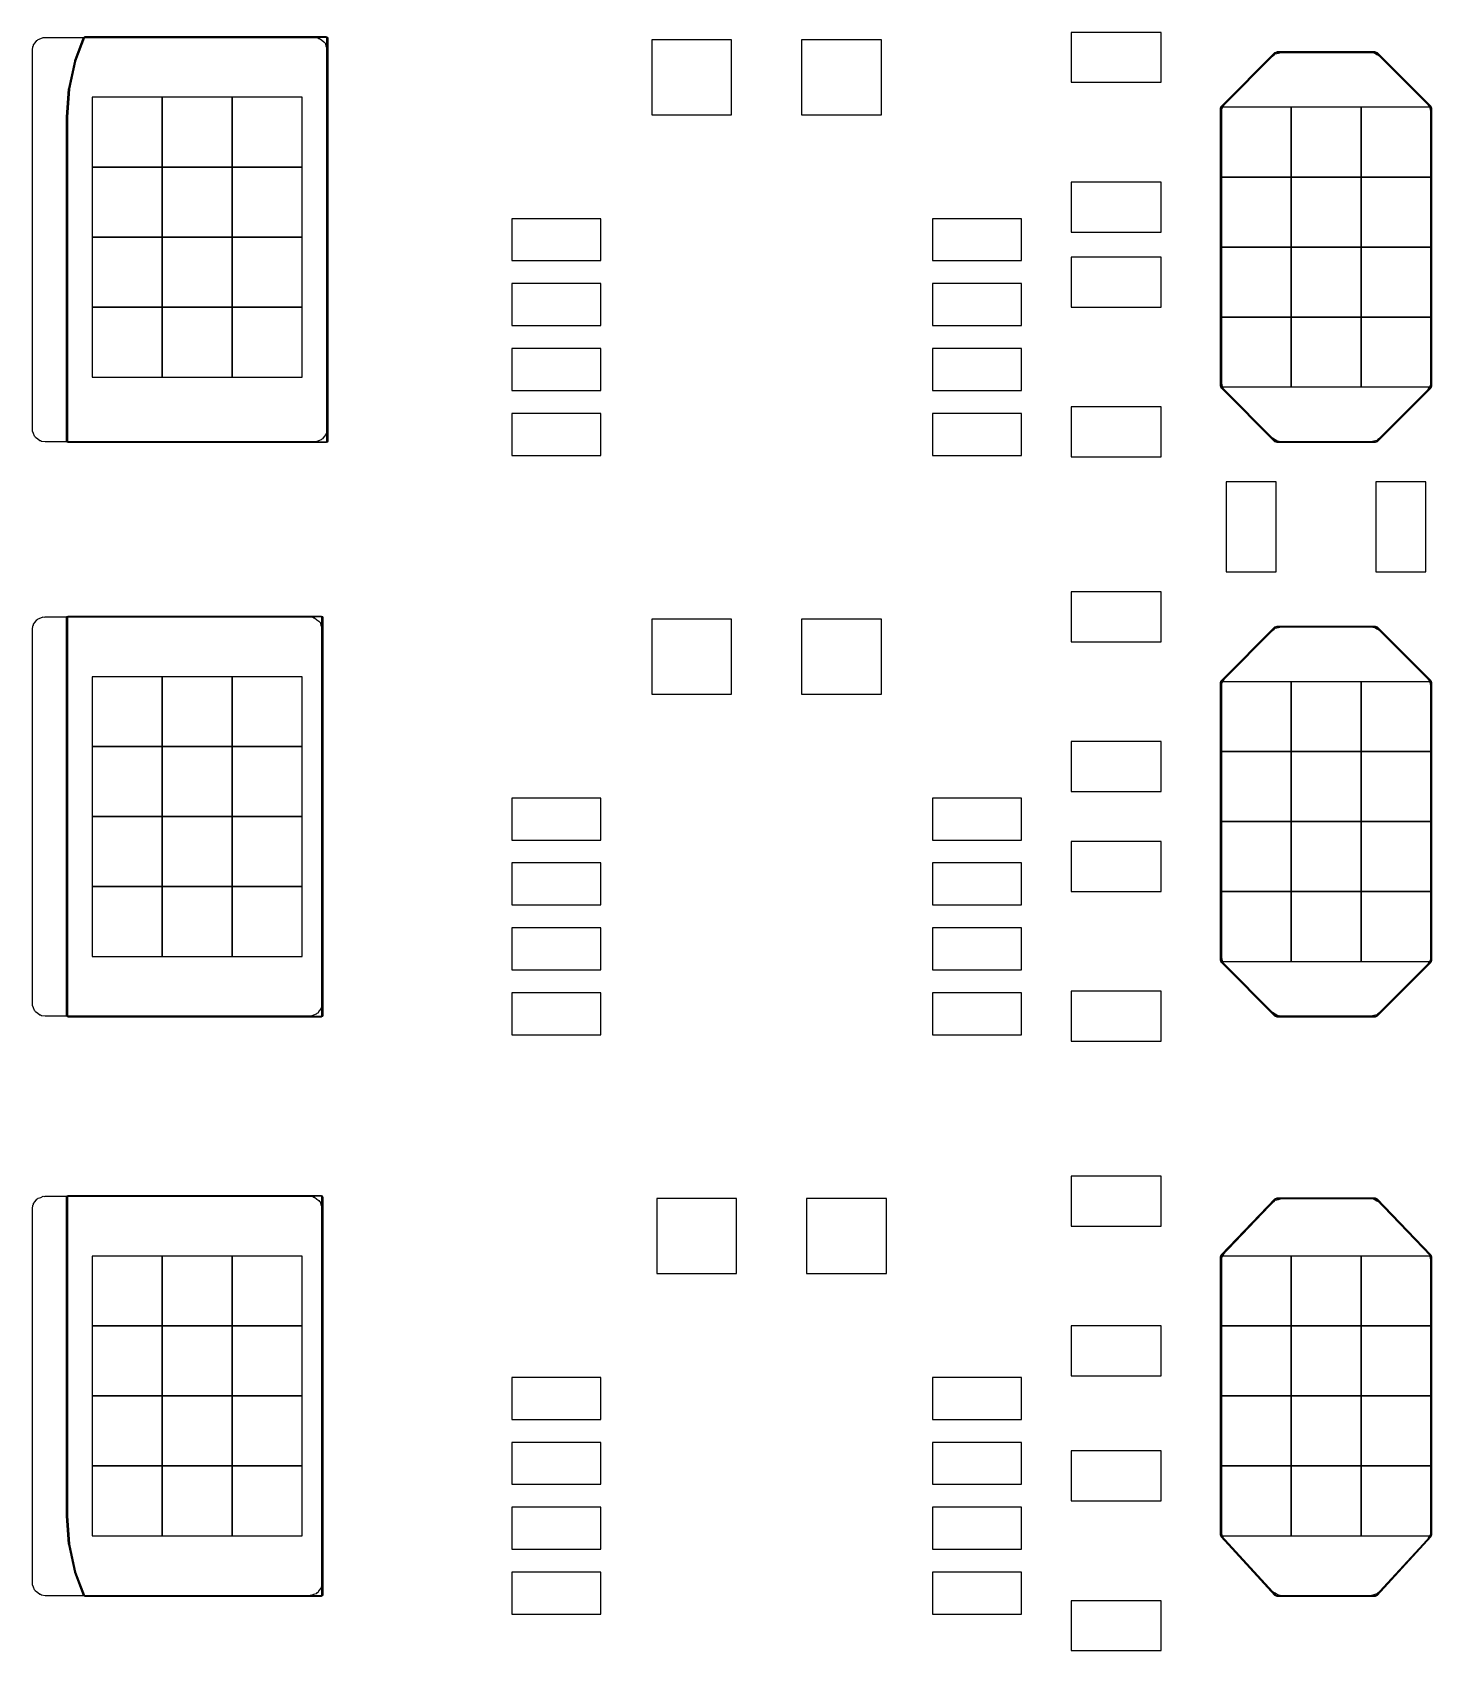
# Model space of a CAD drawing. Extents: x 2.66 to 5.2, y -3.92 to -3.25.
# Drawn here: x 2.663 to 3.215, y -3.911 to -3.274 of the extents above; entities that cross this region are included whole.
import ezdxf

# ---------------------------------------------------------------- set-up
doc = ezdxf.new("R2010")
doc.units = 0
doc.header["$MEASUREMENT"] = 0
doc.layers.add('BLACK', color=7, linetype='CONTINUOUS')

msp = doc.modelspace()

# ---------------------------------------------------------------- linework, layer by layer
at = {"layer": 'BLACK', "linetype": 'CONTINUOUS'}
for p, q in [((2.66384, -3.27851), (2.66454, -3.2777)), ((2.66454, -3.2777), (2.66512, -3.27681)), ((2.66512, -3.27681), (2.66545, -3.27666)), ((2.66545, -3.27666), (2.66568, -3.27638)), ((2.66568, -3.27638), (2.66671, -3.27608)), ((2.66671, -3.27608), (2.66768, -3.27564)), ((2.66768, -3.27564), (2.66804, -3.27569)), ((2.66804, -3.27569), (2.66839, -3.27559)), ((2.66839, -3.27559), (2.77453, -3.27559)), ((2.68012, -3.28474), (2.68343, -3.27586)), ((2.68388, -3.27567), (2.68043, -3.28493)), ((2.68343, -3.27586), (2.68345, -3.27583)), ((2.68345, -3.27583), (2.68389, -3.27536)), ((2.77945, -3.27567), (2.68388, -3.27567)), ((2.68389, -3.27536), (2.68393, -3.27534)), ((2.68393, -3.27534), (2.68402, -3.27532)), ((2.68402, -3.27532), (2.68404, -3.27531)), ((2.68404, -3.27531), (2.77914, -3.27531)), ((2.77453, -3.27559), (2.77595, -3.2758)), ((2.77595, -3.2758), (2.77625, -3.27599)), ((2.77625, -3.27599), (2.77661, -3.27604)), ((2.77661, -3.27604), (2.77742, -3.27674)), ((2.77742, -3.27674), (2.77831, -3.27732)), ((2.77831, -3.27732), (2.77846, -3.27765)), ((2.77846, -3.27765), (2.77874, -3.27789)), ((2.77874, -3.27789), (2.77904, -3.27891)), ((2.77914, -3.27531), (2.77917, -3.27532)), ((2.77917, -3.27532), (2.77958, -3.27549)), ((2.77945, -3.43496), (2.77945, -3.27567)), ((2.77958, -3.27549), (2.77962, -3.27554)), ((2.77962, -3.27554), (2.7798, -3.27595)), ((2.7798, -3.27595), (2.7798, -3.27598)), ((2.7798, -3.27598), (2.7798, -3.43465)), ((2.90748, -3.27657), (2.90748, -3.3061)), ((2.93898, -3.27657), (2.90748, -3.27657)), ((2.93898, -3.3061), (2.93898, -3.27657)), ((2.96654, -3.27657), (2.96654, -3.3061)), ((2.99803, -3.27657), (2.96654, -3.27657)), ((2.99803, -3.3061), (2.99803, -3.27657)), ((3.10827, -3.27362), (3.07283, -3.27362)), ((3.07283, -3.27362), (3.07283, -3.29331)), ((3.10827, -3.29331), (3.10827, -3.27362)), ((2.66339, -3.28059), (2.66359, -3.27917)), ((2.66339, -3.43004), (2.66339, -3.28059)), ((2.66359, -3.27917), (2.66379, -3.27887)), ((2.66379, -3.27887), (2.66384, -3.27851)), ((2.77904, -3.27891), (2.77948, -3.27989)), ((2.77948, -3.27989), (2.77943, -3.28024)), ((2.77943, -3.28024), (2.77953, -3.28059)), ((2.77953, -3.28059), (2.77953, -3.43004)), ((3.15358, -3.28157), (3.13197, -3.30318)), ((3.13197, -3.30268), (3.15307, -3.28158)), ((3.13335, -3.30169), (3.15208, -3.28296)), ((3.15208, -3.28296), (3.15279, -3.28243)), ((3.15279, -3.28243), (3.15291, -3.28229)), ((3.15291, -3.28229), (3.15302, -3.28226)), ((3.15302, -3.28226), (3.15323, -3.2821)), ((3.15307, -3.28158), (3.1531, -3.28156)), ((3.1531, -3.28156), (3.1539, -3.28123)), ((3.15323, -3.2821), (3.15443, -3.28184)), ((3.19288, -3.28157), (3.15358, -3.28157)), ((3.1539, -3.28123), (3.15393, -3.28122)), ((3.15393, -3.28122), (3.19252, -3.28122)), ((3.15443, -3.28184), (3.15561, -3.2815)), ((3.15561, -3.2815), (3.19084, -3.2815)), ((3.19084, -3.2815), (3.19172, -3.28162)), ((3.19172, -3.28162), (3.19191, -3.28161)), ((3.19191, -3.28161), (3.19201, -3.28166)), ((3.19201, -3.28166), (3.19226, -3.2817)), ((3.19226, -3.2817), (3.1933, -3.28237)), ((3.19252, -3.28122), (3.19255, -3.28123)), ((3.19255, -3.28123), (3.19336, -3.28156)), ((3.21449, -3.30318), (3.19288, -3.28157)), ((3.1933, -3.28237), (3.19438, -3.28296)), ((3.19336, -3.28156), (3.19339, -3.28158)), ((3.19339, -3.28158), (3.21448, -3.30268)), ((3.19438, -3.28296), (3.2131, -3.30169)), ((2.67771, -3.29575), (2.68007, -3.28491)), ((2.68043, -3.28493), (2.67804, -3.29589)), ((2.68007, -3.28491), (2.68012, -3.28475)), ((2.68007, -3.28491), (2.68007, -3.28491)), ((2.68012, -3.28475), (2.68012, -3.28474)), ((2.67689, -3.30703), (2.67769, -3.29593)), ((2.67804, -3.29589), (2.67724, -3.30709)), ((2.67769, -3.29593), (2.67771, -3.29576)), ((2.67769, -3.29593), (2.67769, -3.29593)), ((2.67771, -3.29576), (2.67771, -3.29575)), ((3.07283, -3.29331), (3.10827, -3.29331)), ((2.71457, -3.29921), (2.68701, -3.29921)), ((2.68701, -3.29921), (2.68701, -3.32677)), ((2.74213, -3.29921), (2.71457, -3.29921)), ((2.71457, -3.29921), (2.71457, -3.32677)), ((2.71457, -3.32677), (2.71457, -3.29921)), ((2.76969, -3.29921), (2.74213, -3.29921)), ((2.74213, -3.29921), (2.74213, -3.32677)), ((2.74213, -3.32677), (2.74213, -3.29921)), ((2.76969, -3.32677), (2.76969, -3.29921)), ((3.13161, -3.30354), (3.13162, -3.30351)), ((3.13161, -3.41299), (3.13161, -3.30354)), ((3.13162, -3.30351), (3.13195, -3.3027)), ((3.15945, -3.30315), (3.13189, -3.30315)), ((3.13189, -3.30315), (3.13189, -3.33071)), ((3.13195, -3.3027), (3.13197, -3.30268)), ((3.13197, -3.30318), (3.13197, -3.41335)), ((3.13206, -3.30406), (3.1321, -3.3038)), ((3.1321, -3.3038), (3.13276, -3.30277)), ((3.13276, -3.30277), (3.13335, -3.30169)), ((3.15945, -3.33071), (3.15945, -3.30315)), ((3.18701, -3.30315), (3.15945, -3.30315)), ((3.15945, -3.30315), (3.15945, -3.33071)), ((3.21457, -3.30315), (3.18701, -3.30315)), ((3.18701, -3.30315), (3.18701, -3.33071)), ((3.18701, -3.33071), (3.18701, -3.30315)), ((3.2131, -3.30169), (3.21364, -3.3024)), ((3.21364, -3.3024), (3.21377, -3.30252)), ((3.21377, -3.30252), (3.21381, -3.30263)), ((3.21381, -3.30263), (3.21396, -3.30283)), ((3.21396, -3.30283), (3.21422, -3.30404)), ((3.21448, -3.30268), (3.2145, -3.3027)), ((3.21449, -3.41335), (3.21449, -3.30318)), ((3.2145, -3.3027), (3.21484, -3.30351)), ((3.21457, -3.33071), (3.21457, -3.30315)), ((3.21484, -3.30351), (3.21484, -3.30354)), ((3.21484, -3.30354), (3.21484, -3.41299)), ((2.67689, -3.30704), (2.67689, -3.30703)), ((2.67689, -3.30712), (2.67689, -3.30704)), ((2.67689, -3.43465), (2.67689, -3.30712)), ((2.67689, -3.30712), (2.67689, -3.30712)), ((2.67724, -3.30709), (2.67724, -3.43496)), ((2.90748, -3.3061), (2.93898, -3.3061)), ((2.96654, -3.3061), (2.99803, -3.3061)), ((3.13189, -3.30522), (3.13202, -3.30434)), ((3.13189, -3.41131), (3.13189, -3.30522)), ((3.132, -3.30416), (3.13206, -3.30406)), ((3.13202, -3.30434), (3.132, -3.30416)), ((3.21422, -3.30404), (3.21457, -3.30522)), ((3.21457, -3.30522), (3.21457, -3.41131)), ((2.71457, -3.32677), (2.68701, -3.32677)), ((2.68701, -3.32677), (2.68701, -3.35433)), ((2.68701, -3.32677), (2.71457, -3.32677)), ((2.71457, -3.35433), (2.71457, -3.32677)), ((2.71457, -3.32677), (2.74213, -3.32677)), ((2.74213, -3.32677), (2.71457, -3.32677)), ((2.71457, -3.32677), (2.71457, -3.35433)), ((2.74213, -3.32677), (2.76969, -3.32677)), ((2.76969, -3.32677), (2.74213, -3.32677)), ((2.74213, -3.32677), (2.74213, -3.35433)), ((2.74213, -3.35433), (2.74213, -3.32677)), ((2.76969, -3.35433), (2.76969, -3.32677)), ((3.10827, -3.33268), (3.07283, -3.33268)), ((3.07283, -3.33268), (3.07283, -3.35236)), ((3.10827, -3.35236), (3.10827, -3.33268)), ((3.13189, -3.33071), (3.15945, -3.33071)), ((3.15945, -3.33071), (3.13189, -3.33071)), ((3.13189, -3.33071), (3.13189, -3.35827)), ((3.18701, -3.33071), (3.15945, -3.33071)), ((3.15945, -3.33071), (3.15945, -3.35827)), ((3.15945, -3.33071), (3.18701, -3.33071)), ((3.15945, -3.35827), (3.15945, -3.33071)), ((3.18701, -3.35827), (3.18701, -3.33071)), ((3.18701, -3.33071), (3.21457, -3.33071)), ((3.21457, -3.33071), (3.18701, -3.33071)), ((3.18701, -3.33071), (3.18701, -3.35827)), ((3.21457, -3.35827), (3.21457, -3.33071)), ((2.85236, -3.34705), (2.85236, -3.36358)), ((2.8874, -3.34705), (2.85236, -3.34705)), ((2.8874, -3.36358), (2.8874, -3.34705)), ((3.01811, -3.34705), (3.01811, -3.36358)), ((3.05315, -3.34705), (3.01811, -3.34705)), ((3.05315, -3.36358), (3.05315, -3.34705)), ((2.71457, -3.35433), (2.68701, -3.35433)), ((2.68701, -3.35433), (2.68701, -3.38189)), ((2.68701, -3.35433), (2.71457, -3.35433)), ((2.74213, -3.35433), (2.71457, -3.35433)), ((2.71457, -3.35433), (2.71457, -3.38189)), ((2.71457, -3.38189), (2.71457, -3.35433)), ((2.71457, -3.35433), (2.74213, -3.35433)), ((2.74213, -3.38189), (2.74213, -3.35433)), ((2.74213, -3.35433), (2.76969, -3.35433)), ((2.76969, -3.35433), (2.74213, -3.35433)), ((2.74213, -3.35433), (2.74213, -3.38189)), ((2.76969, -3.38189), (2.76969, -3.35433)), ((3.07283, -3.35236), (3.10827, -3.35236)), ((3.15945, -3.35827), (3.13189, -3.35827)), ((3.13189, -3.35827), (3.13189, -3.38583)), ((3.13189, -3.35827), (3.15945, -3.35827)), ((3.15945, -3.38583), (3.15945, -3.35827)), ((3.18701, -3.35827), (3.15945, -3.35827)), ((3.15945, -3.35827), (3.15945, -3.38583)), ((3.15945, -3.35827), (3.18701, -3.35827)), ((3.18701, -3.38583), (3.18701, -3.35827)), ((3.21457, -3.35827), (3.18701, -3.35827)), ((3.18701, -3.35827), (3.18701, -3.38583)), ((3.18701, -3.35827), (3.21457, -3.35827)), ((3.21457, -3.38583), (3.21457, -3.35827)), ((2.85236, -3.36358), (2.8874, -3.36358)), ((3.01811, -3.36358), (3.05315, -3.36358)), ((3.10827, -3.3622), (3.07283, -3.3622)), ((3.07283, -3.3622), (3.07283, -3.38189)), ((3.10827, -3.38189), (3.10827, -3.3622)), ((2.85236, -3.37264), (2.85236, -3.38917)), ((2.8874, -3.37264), (2.85236, -3.37264)), ((2.8874, -3.38917), (2.8874, -3.37264)), ((3.01811, -3.37264), (3.01811, -3.38917)), ((3.05315, -3.37264), (3.01811, -3.37264)), ((3.05315, -3.38917), (3.05315, -3.37264)), ((2.68701, -3.38189), (2.71457, -3.38189)), ((2.71457, -3.38189), (2.68701, -3.38189)), ((2.68701, -3.38189), (2.68701, -3.40945)), ((2.74213, -3.38189), (2.71457, -3.38189)), ((2.71457, -3.38189), (2.71457, -3.40945)), ((2.71457, -3.38189), (2.74213, -3.38189)), ((2.71457, -3.40945), (2.71457, -3.38189)), ((2.74213, -3.40945), (2.74213, -3.38189)), ((2.74213, -3.38189), (2.76969, -3.38189)), ((2.76969, -3.38189), (2.74213, -3.38189)), ((2.74213, -3.38189), (2.74213, -3.40945)), ((2.76969, -3.40945), (2.76969, -3.38189)), ((3.07283, -3.38189), (3.10827, -3.38189)), ((3.13189, -3.38583), (3.15945, -3.38583)), ((3.15945, -3.38583), (3.13189, -3.38583)), ((3.13189, -3.38583), (3.13189, -3.41339)), ((3.15945, -3.38583), (3.18701, -3.38583)), ((3.18701, -3.38583), (3.15945, -3.38583)), ((3.15945, -3.38583), (3.15945, -3.41339)), ((3.15945, -3.41339), (3.15945, -3.38583)), ((3.21457, -3.38583), (3.18701, -3.38583)), ((3.18701, -3.38583), (3.18701, -3.41339)), ((3.18701, -3.41339), (3.18701, -3.38583)), ((3.18701, -3.38583), (3.21457, -3.38583)), ((3.21457, -3.41339), (3.21457, -3.38583)), ((2.85236, -3.38917), (2.8874, -3.38917)), ((3.01811, -3.38917), (3.05315, -3.38917)), ((2.85236, -3.39823), (2.85236, -3.41476)), ((2.8874, -3.39823), (2.85236, -3.39823)), ((2.8874, -3.41476), (2.8874, -3.39823)), ((3.01811, -3.39823), (3.01811, -3.41476)), ((3.05315, -3.39823), (3.01811, -3.39823)), ((3.05315, -3.41476), (3.05315, -3.39823)), ((2.68701, -3.40945), (2.71457, -3.40945)), ((2.71457, -3.40945), (2.74213, -3.40945)), ((2.74213, -3.40945), (2.76969, -3.40945)), ((3.13224, -3.4125), (3.13189, -3.41131)), ((3.21457, -3.41131), (3.21444, -3.4122)), ((3.21444, -3.4122), (3.21445, -3.41238)), ((2.85236, -3.41476), (2.8874, -3.41476)), ((3.01811, -3.41476), (3.05315, -3.41476)), ((3.13162, -3.41302), (3.13161, -3.41299)), ((3.13176, -3.41335), (3.13162, -3.41302)), ((3.13195, -3.41383), (3.13176, -3.41335)), ((3.13176, -3.41335), (3.13197, -3.41335)), ((3.13197, -3.41335), (3.13176, -3.41335)), ((3.13189, -3.41339), (3.15945, -3.41339)), ((3.13197, -3.41386), (3.13195, -3.41383)), ((3.13197, -3.41335), (3.15358, -3.43496)), ((3.15307, -3.43496), (3.13197, -3.41386)), ((3.1325, -3.4137), (3.13224, -3.4125)), ((3.13265, -3.41391), (3.1325, -3.4137)), ((3.13268, -3.41402), (3.13265, -3.41391)), ((3.13282, -3.41414), (3.13268, -3.41402)), ((3.13335, -3.41485), (3.13282, -3.41414)), ((3.15208, -3.43357), (3.13335, -3.41485)), ((3.15945, -3.41339), (3.18701, -3.41339)), ((3.18701, -3.41339), (3.21457, -3.41339)), ((3.19288, -3.43496), (3.21449, -3.41335)), ((3.21448, -3.41386), (3.19339, -3.43496)), ((3.2131, -3.41485), (3.19438, -3.43357)), ((3.21369, -3.41377), (3.2131, -3.41485)), ((3.21436, -3.41273), (3.21369, -3.41377)), ((3.2144, -3.41248), (3.21436, -3.41273)), ((3.21445, -3.41238), (3.2144, -3.41248)), ((3.2145, -3.41383), (3.21448, -3.41386)), ((3.21484, -3.41302), (3.2145, -3.41383)), ((3.21484, -3.41299), (3.21484, -3.41302)), ((2.85236, -3.42382), (2.85236, -3.44035)), ((2.8874, -3.42382), (2.85236, -3.42382)), ((2.8874, -3.44035), (2.8874, -3.42382)), ((3.01811, -3.42382), (3.01811, -3.44035)), ((3.05315, -3.42382), (3.01811, -3.42382)), ((3.05315, -3.44035), (3.05315, -3.42382)), ((3.10827, -3.42126), (3.07283, -3.42126)), ((3.07283, -3.42126), (3.07283, -3.44094)), ((3.10827, -3.44094), (3.10827, -3.42126)), ((2.66349, -3.43039), (2.66339, -3.43004)), ((2.66344, -3.43074), (2.66349, -3.43039)), ((2.66388, -3.43172), (2.66344, -3.43074)), ((2.77953, -3.43004), (2.77932, -3.43146)), ((2.66418, -3.43274), (2.66388, -3.43172)), ((2.66445, -3.43298), (2.66418, -3.43274)), ((2.6646, -3.43331), (2.66445, -3.43298)), ((2.6655, -3.43389), (2.6646, -3.43331)), ((2.6663, -3.43459), (2.6655, -3.43389)), ((2.66666, -3.43464), (2.6663, -3.43459)), ((2.66697, -3.43483), (2.66666, -3.43464)), ((2.66839, -3.43504), (2.66697, -3.43483)), ((2.77453, -3.43504), (2.66839, -3.43504)), ((2.6769, -3.43468), (2.67689, -3.43465)), ((2.67701, -3.43496), (2.6769, -3.43468)), ((2.67707, -3.43509), (2.67701, -3.43496)), ((2.67701, -3.43496), (2.67724, -3.43496)), ((2.67724, -3.43496), (2.67701, -3.43496)), ((2.67711, -3.43514), (2.67707, -3.43509)), ((2.67753, -3.43531), (2.67711, -3.43514)), ((2.67724, -3.43496), (2.77945, -3.43496)), ((2.67756, -3.43531), (2.67753, -3.43531)), ((2.77914, -3.43531), (2.67756, -3.43531)), ((2.77487, -3.43494), (2.77453, -3.43504)), ((2.77523, -3.43499), (2.77487, -3.43494)), ((2.7762, -3.43455), (2.77523, -3.43499)), ((2.77723, -3.43425), (2.7762, -3.43455)), ((2.77747, -3.43397), (2.77723, -3.43425)), ((2.77779, -3.43382), (2.77747, -3.43397)), ((2.77837, -3.43293), (2.77779, -3.43382)), ((2.77907, -3.43212), (2.77837, -3.43293)), ((2.77913, -3.43176), (2.77907, -3.43212)), ((2.77932, -3.43146), (2.77913, -3.43176)), ((2.77917, -3.43531), (2.77914, -3.43531)), ((2.77958, -3.43514), (2.77917, -3.43531)), ((2.77962, -3.43509), (2.77958, -3.43514)), ((2.7798, -3.43468), (2.77962, -3.43509)), ((2.7798, -3.43465), (2.7798, -3.43468)), ((3.15316, -3.43417), (3.15208, -3.43357)), ((3.1531, -3.43497), (3.15307, -3.43496)), ((3.1539, -3.43531), (3.1531, -3.43497)), ((3.15419, -3.43483), (3.15316, -3.43417)), ((3.15358, -3.43496), (3.19288, -3.43496)), ((3.15393, -3.43531), (3.1539, -3.43531)), ((3.19252, -3.43531), (3.15393, -3.43531)), ((3.15445, -3.43487), (3.15419, -3.43483)), ((3.15455, -3.43492), (3.15445, -3.43487)), ((3.15473, -3.43491), (3.15455, -3.43492)), ((3.15561, -3.43504), (3.15473, -3.43491)), ((3.19084, -3.43504), (3.15561, -3.43504)), ((3.19202, -3.43469), (3.19084, -3.43504)), ((3.19323, -3.43443), (3.19202, -3.43469)), ((3.19255, -3.43531), (3.19252, -3.43531)), ((3.19336, -3.43497), (3.19255, -3.43531)), ((3.19344, -3.43428), (3.19323, -3.43443)), ((3.19339, -3.43496), (3.19336, -3.43497)), ((3.19354, -3.43425), (3.19344, -3.43428)), ((3.19366, -3.43411), (3.19354, -3.43425)), ((3.19438, -3.43357), (3.19366, -3.43411)), ((2.85236, -3.44035), (2.8874, -3.44035)), ((3.01811, -3.44035), (3.05315, -3.44035)), ((3.07283, -3.44094), (3.10827, -3.44094)), ((3.13386, -3.45079), (3.13386, -3.48622)), ((3.15354, -3.45079), (3.13386, -3.45079)), ((3.15354, -3.48622), (3.15354, -3.45079)), ((3.19291, -3.45079), (3.19291, -3.48622)), ((3.2126, -3.45079), (3.19291, -3.45079)), ((3.2126, -3.48622), (3.2126, -3.45079)), ((3.13386, -3.48622), (3.15354, -3.48622)), ((3.19291, -3.48622), (3.2126, -3.48622)), ((3.10827, -3.49409), (3.07283, -3.49409)), ((3.07283, -3.49409), (3.07283, -3.51378)), ((3.10827, -3.51378), (3.10827, -3.49409)), ((2.66339, -3.50894), (2.66359, -3.50752)), ((2.66359, -3.50752), (2.66379, -3.50721)), ((2.66379, -3.50721), (2.66384, -3.50686)), ((2.66384, -3.50686), (2.66454, -3.50605)), ((2.66454, -3.50605), (2.66512, -3.50515)), ((2.66512, -3.50515), (2.66545, -3.505)), ((2.66545, -3.505), (2.66568, -3.50473)), ((2.66568, -3.50473), (2.66671, -3.50443)), ((2.66671, -3.50443), (2.66768, -3.50399)), ((2.66768, -3.50399), (2.66804, -3.50404)), ((2.66804, -3.50404), (2.66839, -3.50394)), ((2.66839, -3.50394), (2.77256, -3.50394)), ((2.67689, -3.50433), (2.6769, -3.5043)), ((2.67689, -3.66103), (2.67689, -3.50433)), ((2.6769, -3.5043), (2.67707, -3.50388)), ((2.67707, -3.50388), (2.67711, -3.50384)), ((2.67711, -3.50384), (2.67753, -3.50367)), ((2.77748, -3.50402), (2.67724, -3.50402)), ((2.67724, -3.50402), (2.67724, -3.66134)), ((2.67753, -3.50367), (2.67756, -3.50366)), ((2.67756, -3.50366), (2.77717, -3.50366)), ((2.77256, -3.50394), (2.77398, -3.50414)), ((2.77398, -3.50414), (2.77428, -3.50434)), ((2.77428, -3.50434), (2.77464, -3.50439)), ((2.77464, -3.50439), (2.77545, -3.50509)), ((2.77545, -3.50509), (2.77634, -3.50567)), ((2.77634, -3.50567), (2.77649, -3.506)), ((2.77649, -3.506), (2.77677, -3.50624)), ((2.77677, -3.50624), (2.77707, -3.50726)), ((2.77707, -3.50726), (2.77751, -3.50823)), ((2.77717, -3.50366), (2.7772, -3.50367)), ((2.7772, -3.50367), (2.77761, -3.50384)), ((2.77748, -3.66134), (2.77748, -3.50402)), ((2.77761, -3.50384), (2.77766, -3.50388)), ((2.77766, -3.50388), (2.77783, -3.5043)), ((2.77783, -3.5043), (2.77783, -3.50433)), ((2.77783, -3.50433), (2.77783, -3.66103)), ((2.90748, -3.50492), (2.90748, -3.53445)), ((2.93898, -3.50492), (2.90748, -3.50492)), ((2.93898, -3.53445), (2.93898, -3.50492)), ((2.96654, -3.50492), (2.96654, -3.53445)), ((2.99803, -3.50492), (2.96654, -3.50492)), ((2.99803, -3.53445), (2.99803, -3.50492)), ((3.1531, -3.50794), (3.1539, -3.5076)), ((3.1539, -3.5076), (3.15393, -3.5076)), ((3.15393, -3.5076), (3.19252, -3.5076)), ((3.15443, -3.50822), (3.15561, -3.50787)), ((3.15561, -3.50787), (3.19084, -3.50787)), ((3.19084, -3.50787), (3.19172, -3.508)), ((3.19252, -3.5076), (3.19255, -3.5076)), ((3.19255, -3.5076), (3.19336, -3.50794)), ((2.66339, -3.65642), (2.66339, -3.50894)), ((2.77751, -3.50823), (2.77746, -3.50859)), ((2.77746, -3.50859), (2.77756, -3.50894)), ((2.77756, -3.50894), (2.77756, -3.65642)), ((3.07283, -3.51378), (3.10827, -3.51378)), ((3.15358, -3.50795), (3.13197, -3.52956)), ((3.13197, -3.52906), (3.15307, -3.50796)), ((3.13335, -3.52806), (3.15208, -3.50934)), ((3.15208, -3.50934), (3.15279, -3.50881)), ((3.15279, -3.50881), (3.15291, -3.50867)), ((3.15291, -3.50867), (3.15302, -3.50863)), ((3.15302, -3.50863), (3.15323, -3.50848)), ((3.15307, -3.50796), (3.1531, -3.50794)), ((3.15323, -3.50848), (3.15443, -3.50822)), ((3.19288, -3.50795), (3.15358, -3.50795)), ((3.19172, -3.508), (3.19191, -3.50799)), ((3.19191, -3.50799), (3.19201, -3.50804)), ((3.19201, -3.50804), (3.19226, -3.50808)), ((3.19226, -3.50808), (3.1933, -3.50875)), ((3.21449, -3.52956), (3.19288, -3.50795)), ((3.1933, -3.50875), (3.19438, -3.50934)), ((3.19336, -3.50794), (3.19339, -3.50796)), ((3.19339, -3.50796), (3.21448, -3.52906)), ((3.19438, -3.50934), (3.2131, -3.52806)), ((2.71457, -3.52756), (2.68701, -3.52756)), ((2.68701, -3.52756), (2.68701, -3.55512)), ((2.74213, -3.52756), (2.71457, -3.52756)), ((2.71457, -3.52756), (2.71457, -3.55512)), ((2.71457, -3.55512), (2.71457, -3.52756)), ((2.74213, -3.55512), (2.74213, -3.52756)), ((2.76969, -3.52756), (2.74213, -3.52756)), ((2.74213, -3.52756), (2.74213, -3.55512)), ((2.76969, -3.55512), (2.76969, -3.52756)), ((3.13161, -3.52992), (3.13162, -3.52989)), ((3.13161, -3.63937), (3.13161, -3.52992)), ((3.13162, -3.52989), (3.13195, -3.52908)), ((3.15945, -3.52953), (3.13189, -3.52953)), ((3.13189, -3.52953), (3.13189, -3.55709)), ((3.13189, -3.5316), (3.13202, -3.53072)), ((3.13189, -3.63769), (3.13189, -3.5316)), ((3.13195, -3.52908), (3.13197, -3.52906)), ((3.13197, -3.52956), (3.13197, -3.63973)), ((3.132, -3.53053), (3.13206, -3.53043)), ((3.13202, -3.53072), (3.132, -3.53053)), ((3.13206, -3.53043), (3.1321, -3.53018)), ((3.1321, -3.53018), (3.13276, -3.52914)), ((3.13276, -3.52914), (3.13335, -3.52806)), ((3.15945, -3.55709), (3.15945, -3.52953)), ((3.18701, -3.52953), (3.15945, -3.52953)), ((3.15945, -3.52953), (3.15945, -3.55709)), ((3.18701, -3.55709), (3.18701, -3.52953)), ((3.21457, -3.52953), (3.18701, -3.52953)), ((3.18701, -3.52953), (3.18701, -3.55709)), ((3.2131, -3.52806), (3.21364, -3.52878)), ((3.21364, -3.52878), (3.21377, -3.5289)), ((3.21377, -3.5289), (3.21381, -3.52901)), ((3.21381, -3.52901), (3.21396, -3.52921)), ((3.21396, -3.52921), (3.21422, -3.53042)), ((3.21422, -3.53042), (3.21457, -3.5316)), ((3.21448, -3.52906), (3.2145, -3.52908)), ((3.21449, -3.63973), (3.21449, -3.52956)), ((3.2145, -3.52908), (3.21484, -3.52989)), ((3.21457, -3.55709), (3.21457, -3.52953)), ((3.21457, -3.5316), (3.21457, -3.63769)), ((3.21484, -3.52989), (3.21484, -3.52992)), ((3.21484, -3.52992), (3.21484, -3.63937)), ((2.90748, -3.53445), (2.93898, -3.53445)), ((2.96654, -3.53445), (2.99803, -3.53445)), ((2.71457, -3.55512), (2.68701, -3.55512)), ((2.68701, -3.55512), (2.68701, -3.58268)), ((2.68701, -3.55512), (2.71457, -3.55512)), ((2.71457, -3.55512), (2.74213, -3.55512)), ((2.71457, -3.58268), (2.71457, -3.55512)), ((2.74213, -3.55512), (2.71457, -3.55512)), ((2.71457, -3.55512), (2.71457, -3.58268)), ((2.76969, -3.55512), (2.74213, -3.55512)), ((2.74213, -3.55512), (2.74213, -3.58268)), ((2.74213, -3.58268), (2.74213, -3.55512)), ((2.74213, -3.55512), (2.76969, -3.55512)), ((2.76969, -3.58268), (2.76969, -3.55512)), ((3.10827, -3.55315), (3.07283, -3.55315)), ((3.07283, -3.55315), (3.07283, -3.57283)), ((3.10827, -3.57283), (3.10827, -3.55315)), ((3.15945, -3.55709), (3.13189, -3.55709)), ((3.13189, -3.55709), (3.13189, -3.58465)), ((3.13189, -3.55709), (3.15945, -3.55709)), ((3.15945, -3.58465), (3.15945, -3.55709)), ((3.18701, -3.55709), (3.15945, -3.55709)), ((3.15945, -3.55709), (3.15945, -3.58465)), ((3.15945, -3.55709), (3.18701, -3.55709)), ((3.18701, -3.58465), (3.18701, -3.55709)), ((3.21457, -3.55709), (3.18701, -3.55709)), ((3.18701, -3.55709), (3.18701, -3.58465)), ((3.18701, -3.55709), (3.21457, -3.55709)), ((3.21457, -3.58465), (3.21457, -3.55709)), ((2.85236, -3.57539), (2.85236, -3.59193)), ((2.8874, -3.57539), (2.85236, -3.57539)), ((2.8874, -3.59193), (2.8874, -3.57539)), ((3.01811, -3.57539), (3.01811, -3.59193)), ((3.05315, -3.57539), (3.01811, -3.57539)), ((3.05315, -3.59193), (3.05315, -3.57539)), ((3.07283, -3.57283), (3.10827, -3.57283)), ((2.68701, -3.58268), (2.71457, -3.58268)), ((2.71457, -3.58268), (2.68701, -3.58268)), ((2.68701, -3.58268), (2.68701, -3.61024)), ((2.71457, -3.58268), (2.74213, -3.58268)), ((2.74213, -3.58268), (2.71457, -3.58268)), ((2.71457, -3.58268), (2.71457, -3.61024)), ((2.71457, -3.61024), (2.71457, -3.58268)), ((2.74213, -3.58268), (2.76969, -3.58268)), ((2.76969, -3.58268), (2.74213, -3.58268)), ((2.74213, -3.58268), (2.74213, -3.61024)), ((2.74213, -3.61024), (2.74213, -3.58268)), ((2.76969, -3.61024), (2.76969, -3.58268)), ((3.13189, -3.58465), (3.15945, -3.58465)), ((3.15945, -3.58465), (3.13189, -3.58465)), ((3.13189, -3.58465), (3.13189, -3.6122)), ((3.15945, -3.58465), (3.18701, -3.58465)), ((3.18701, -3.58465), (3.15945, -3.58465)), ((3.15945, -3.58465), (3.15945, -3.6122)), ((3.15945, -3.6122), (3.15945, -3.58465)), ((3.18701, -3.6122), (3.18701, -3.58465)), ((3.21457, -3.58465), (3.18701, -3.58465)), ((3.18701, -3.58465), (3.18701, -3.6122)), ((3.18701, -3.58465), (3.21457, -3.58465)), ((3.21457, -3.6122), (3.21457, -3.58465)), ((2.85236, -3.59193), (2.8874, -3.59193)), ((3.01811, -3.59193), (3.05315, -3.59193)), ((3.10827, -3.59252), (3.07283, -3.59252)), ((3.07283, -3.59252), (3.07283, -3.6122)), ((3.10827, -3.6122), (3.10827, -3.59252)), ((2.85236, -3.60098), (2.85236, -3.61752)), ((2.8874, -3.60098), (2.85236, -3.60098)), ((2.8874, -3.61752), (2.8874, -3.60098)), ((3.01811, -3.60098), (3.01811, -3.61752)), ((3.05315, -3.60098), (3.01811, -3.60098)), ((3.05315, -3.61752), (3.05315, -3.60098)), ((2.71457, -3.61024), (2.68701, -3.61024)), ((2.68701, -3.61024), (2.68701, -3.6378)), ((2.68701, -3.61024), (2.71457, -3.61024)), ((2.71457, -3.6378), (2.71457, -3.61024)), ((2.74213, -3.61024), (2.71457, -3.61024)), ((2.71457, -3.61024), (2.71457, -3.6378)), ((2.71457, -3.61024), (2.74213, -3.61024)), ((2.76969, -3.61024), (2.74213, -3.61024)), ((2.74213, -3.61024), (2.74213, -3.6378)), ((2.74213, -3.6378), (2.74213, -3.61024)), ((2.74213, -3.61024), (2.76969, -3.61024)), ((2.76969, -3.6378), (2.76969, -3.61024)), ((3.07283, -3.6122), (3.10827, -3.6122)), ((3.13189, -3.6122), (3.15945, -3.6122)), ((3.15945, -3.6122), (3.13189, -3.6122)), ((3.13189, -3.6122), (3.13189, -3.63976)), ((3.15945, -3.6122), (3.18701, -3.6122)), ((3.15945, -3.63976), (3.15945, -3.6122)), ((3.18701, -3.6122), (3.15945, -3.6122)), ((3.15945, -3.6122), (3.15945, -3.63976)), ((3.18701, -3.6122), (3.21457, -3.6122)), ((3.21457, -3.6122), (3.18701, -3.6122)), ((3.18701, -3.6122), (3.18701, -3.63976)), ((3.18701, -3.63976), (3.18701, -3.6122)), ((3.21457, -3.63976), (3.21457, -3.6122)), ((2.85236, -3.61752), (2.8874, -3.61752)), ((3.01811, -3.61752), (3.05315, -3.61752)), ((2.85236, -3.62657), (2.85236, -3.64311)), ((2.8874, -3.62657), (2.85236, -3.62657)), ((2.8874, -3.64311), (2.8874, -3.62657)), ((3.01811, -3.62657), (3.01811, -3.64311)), ((3.05315, -3.62657), (3.01811, -3.62657)), ((3.05315, -3.64311), (3.05315, -3.62657)), ((2.68701, -3.6378), (2.71457, -3.6378)), ((2.71457, -3.6378), (2.74213, -3.6378)), ((2.74213, -3.6378), (2.76969, -3.6378)), ((3.13162, -3.6394), (3.13161, -3.63937)), ((3.13176, -3.63973), (3.13162, -3.6394)), ((3.13195, -3.64021), (3.13176, -3.63973)), ((3.13176, -3.63973), (3.13197, -3.63973)), ((3.13197, -3.63973), (3.13176, -3.63973)), ((3.13224, -3.63887), (3.13189, -3.63769)), ((3.13189, -3.63976), (3.15945, -3.63976)), ((3.13197, -3.64024), (3.13195, -3.64021)), ((3.13197, -3.63973), (3.15358, -3.66134)), ((3.15307, -3.66134), (3.13197, -3.64024)), ((3.1325, -3.64008), (3.13224, -3.63887)), ((3.13265, -3.64029), (3.1325, -3.64008)), ((3.13268, -3.64039), (3.13265, -3.64029)), ((3.13282, -3.64051), (3.13268, -3.64039)), ((3.13335, -3.64123), (3.13282, -3.64051)), ((3.15208, -3.65995), (3.13335, -3.64123)), ((3.15945, -3.63976), (3.18701, -3.63976)), ((3.18701, -3.63976), (3.21457, -3.63976)), ((3.19288, -3.66134), (3.21449, -3.63973)), ((3.21448, -3.64024), (3.19339, -3.66134)), ((3.2131, -3.64123), (3.19438, -3.65995)), ((3.21369, -3.64015), (3.2131, -3.64123)), ((3.21436, -3.63911), (3.21369, -3.64015)), ((3.2144, -3.63886), (3.21436, -3.63911)), ((3.21445, -3.63876), (3.2144, -3.63886)), ((3.21457, -3.63769), (3.21444, -3.63857)), ((3.21444, -3.63857), (3.21445, -3.63876)), ((3.2145, -3.64021), (3.21448, -3.64024)), ((3.21484, -3.6394), (3.2145, -3.64021)), ((3.21484, -3.63937), (3.21484, -3.6394)), ((2.85236, -3.64311), (2.8874, -3.64311)), ((3.01811, -3.64311), (3.05315, -3.64311)), ((2.85236, -3.65217), (2.85236, -3.6687)), ((2.8874, -3.65217), (2.85236, -3.65217)), ((2.8874, -3.6687), (2.8874, -3.65217)), ((3.01811, -3.65217), (3.01811, -3.6687)), ((3.05315, -3.65217), (3.01811, -3.65217)), ((3.05315, -3.6687), (3.05315, -3.65217)), ((3.10827, -3.65157), (3.07283, -3.65157)), ((3.07283, -3.65157), (3.07283, -3.67126)), ((3.10827, -3.67126), (3.10827, -3.65157)), ((2.66349, -3.65676), (2.66339, -3.65642)), ((2.66344, -3.65712), (2.66349, -3.65676)), ((2.66388, -3.65809), (2.66344, -3.65712)), ((2.66418, -3.65912), (2.66388, -3.65809)), ((2.66445, -3.65936), (2.66418, -3.65912)), ((2.6646, -3.65968), (2.66445, -3.65936)), ((2.6655, -3.66026), (2.6646, -3.65968)), ((2.6663, -3.66096), (2.6655, -3.66026)), ((2.66666, -3.66102), (2.6663, -3.66096)), ((2.77424, -3.66093), (2.77326, -3.66137)), ((2.77526, -3.66062), (2.77424, -3.66093)), ((2.7755, -3.66035), (2.77526, -3.66062)), ((2.77583, -3.6602), (2.7755, -3.66035)), ((2.77641, -3.65931), (2.77583, -3.6602)), ((2.77711, -3.6585), (2.77641, -3.65931)), ((2.77716, -3.65814), (2.77711, -3.6585)), ((2.77735, -3.65784), (2.77716, -3.65814)), ((2.77756, -3.65642), (2.77735, -3.65784)), ((3.15316, -3.66054), (3.15208, -3.65995)), ((3.15419, -3.66121), (3.15316, -3.66054)), ((3.19323, -3.66081), (3.19202, -3.66107)), ((3.19344, -3.66066), (3.19323, -3.66081)), ((3.19354, -3.66062), (3.19344, -3.66066)), ((3.19366, -3.66049), (3.19354, -3.66062)), ((3.19438, -3.65995), (3.19366, -3.66049)), ((2.66697, -3.66121), (2.66666, -3.66102)), ((2.66839, -3.66142), (2.66697, -3.66121)), ((2.77256, -3.66142), (2.66839, -3.66142)), ((2.6769, -3.66106), (2.67689, -3.66103)), ((2.67701, -3.66134), (2.6769, -3.66106)), ((2.67707, -3.66147), (2.67701, -3.66134)), ((2.67701, -3.66134), (2.67724, -3.66134)), ((2.67724, -3.66134), (2.67701, -3.66134)), ((2.67711, -3.66151), (2.67707, -3.66147)), ((2.67753, -3.66169), (2.67711, -3.66151)), ((2.67724, -3.66134), (2.77748, -3.66134)), ((2.67756, -3.66169), (2.67753, -3.66169)), ((2.77717, -3.66169), (2.67756, -3.66169)), ((2.77291, -3.66132), (2.77256, -3.66142)), ((2.77326, -3.66137), (2.77291, -3.66132)), ((2.7772, -3.66169), (2.77717, -3.66169)), ((2.77761, -3.66151), (2.7772, -3.66169)), ((2.77766, -3.66147), (2.77761, -3.66151)), ((2.77783, -3.66106), (2.77766, -3.66147)), ((2.77783, -3.66103), (2.77783, -3.66106)), ((3.1531, -3.66135), (3.15307, -3.66134)), ((3.1539, -3.66169), (3.1531, -3.66135)), ((3.15358, -3.66134), (3.19288, -3.66134)), ((3.15393, -3.66169), (3.1539, -3.66169)), ((3.19252, -3.66169), (3.15393, -3.66169)), ((3.15445, -3.66125), (3.15419, -3.66121)), ((3.15455, -3.6613), (3.15445, -3.66125)), ((3.15473, -3.66129), (3.15455, -3.6613)), ((3.15561, -3.66142), (3.15473, -3.66129)), ((3.19084, -3.66142), (3.15561, -3.66142)), ((3.19202, -3.66107), (3.19084, -3.66142)), ((3.19255, -3.66169), (3.19252, -3.66169)), ((3.19336, -3.66135), (3.19255, -3.66169)), ((3.19339, -3.66134), (3.19336, -3.66135)), ((2.85236, -3.6687), (2.8874, -3.6687)), ((3.01811, -3.6687), (3.05315, -3.6687)), ((3.07283, -3.67126), (3.10827, -3.67126)), ((3.10827, -3.72441), (3.07283, -3.72441)), ((3.07283, -3.72441), (3.07283, -3.74409)), ((3.10827, -3.74409), (3.10827, -3.72441)), ((2.66339, -3.73728), (2.66359, -3.73586)), ((2.66339, -3.88476), (2.66339, -3.73728)), ((2.66359, -3.73586), (2.66379, -3.73556)), ((2.66379, -3.73556), (2.66384, -3.7352)), ((2.66384, -3.7352), (2.66454, -3.7344)), ((2.66454, -3.7344), (2.66512, -3.7335)), ((2.66512, -3.7335), (2.66545, -3.73335)), ((2.66545, -3.73335), (2.66568, -3.73308)), ((2.66568, -3.73308), (2.66671, -3.73278)), ((2.66671, -3.73278), (2.66768, -3.73233)), ((2.66768, -3.73233), (2.66804, -3.73239)), ((2.66804, -3.73239), (2.66839, -3.73228)), ((2.66839, -3.73228), (2.77256, -3.73228)), ((2.67689, -3.73268), (2.6769, -3.73264)), ((2.67689, -3.85823), (2.67689, -3.73268)), ((2.6769, -3.73264), (2.67707, -3.73223)), ((2.67707, -3.73223), (2.67711, -3.73219)), ((2.67711, -3.73219), (2.67753, -3.73201)), ((2.77748, -3.73236), (2.67724, -3.73236)), ((2.67724, -3.73236), (2.67724, -3.85826)), ((2.67753, -3.73201), (2.67756, -3.73201)), ((2.67756, -3.73201), (2.77717, -3.73201)), ((2.77256, -3.73228), (2.77398, -3.73249)), ((2.77398, -3.73249), (2.77428, -3.73269)), ((2.77428, -3.73269), (2.77464, -3.73274)), ((2.77464, -3.73274), (2.77545, -3.73344)), ((2.77545, -3.73344), (2.77634, -3.73402)), ((2.77634, -3.73402), (2.77649, -3.73435)), ((2.77649, -3.73435), (2.77677, -3.73458)), ((2.77677, -3.73458), (2.77707, -3.73561)), ((2.77707, -3.73561), (2.77751, -3.73658)), ((2.77717, -3.73201), (2.7772, -3.73201)), ((2.7772, -3.73201), (2.77761, -3.73219)), ((2.77751, -3.73658), (2.77746, -3.73694)), ((2.77746, -3.73694), (2.77756, -3.73728)), ((2.77748, -3.88969), (2.77748, -3.73236)), ((2.77756, -3.73728), (2.77756, -3.88476)), ((2.77761, -3.73219), (2.77766, -3.73223)), ((2.77766, -3.73223), (2.77783, -3.73264)), ((2.77783, -3.73264), (2.77783, -3.73268)), ((2.77783, -3.73268), (2.77783, -3.88937)), ((2.90945, -3.73327), (2.90945, -3.7628)), ((2.94094, -3.73327), (2.90945, -3.73327)), ((2.94094, -3.7628), (2.94094, -3.73327)), ((2.9685, -3.73327), (2.9685, -3.7628)), ((3, -3.73327), (2.9685, -3.73327)), ((3, -3.7628), (3, -3.73327)), ((3.13195, -3.75544), (3.15307, -3.73337)), ((3.15358, -3.73335), (3.13197, -3.75594)), ((3.13328, -3.75446), (3.15207, -3.73481)), ((3.15207, -3.73481), (3.15288, -3.73418)), ((3.15288, -3.73418), (3.15298, -3.73406)), ((3.15298, -3.73406), (3.15306, -3.73404)), ((3.15306, -3.73404), (3.1532, -3.73393)), ((3.15307, -3.73337), (3.15309, -3.73335)), ((3.15309, -3.73335), (3.15392, -3.733)), ((3.1532, -3.73393), (3.15445, -3.73363)), ((3.19288, -3.73335), (3.15358, -3.73335)), ((3.15392, -3.733), (3.15395, -3.73299)), ((3.15395, -3.73299), (3.19251, -3.73299)), ((3.15445, -3.73363), (3.15568, -3.73327)), ((3.15568, -3.73327), (3.19078, -3.73327)), ((3.19078, -3.73327), (3.19179, -3.73341)), ((3.19179, -3.73341), (3.19195, -3.73341)), ((3.19195, -3.73341), (3.19202, -3.73345)), ((3.19202, -3.73345), (3.1922, -3.73347)), ((3.1922, -3.73347), (3.19328, -3.73417)), ((3.19251, -3.73299), (3.19254, -3.733)), ((3.19254, -3.733), (3.19337, -3.73335)), ((3.21449, -3.75594), (3.19288, -3.73335)), ((3.19328, -3.73417), (3.19439, -3.73481)), ((3.19337, -3.73335), (3.19339, -3.73337)), ((3.19339, -3.73337), (3.2145, -3.75544)), ((3.19439, -3.73481), (3.21318, -3.75446)), ((3.07283, -3.74409), (3.10827, -3.74409)), ((2.71457, -3.75591), (2.68701, -3.75591)), ((2.68701, -3.75591), (2.68701, -3.78346)), ((2.74213, -3.75591), (2.71457, -3.75591)), ((2.71457, -3.75591), (2.71457, -3.78346)), ((2.71457, -3.78346), (2.71457, -3.75591)), ((2.74213, -3.78346), (2.74213, -3.75591)), ((2.76969, -3.75591), (2.74213, -3.75591)), ((2.74213, -3.75591), (2.74213, -3.78346)), ((2.76969, -3.78346), (2.76969, -3.75591)), ((3.13161, -3.75629), (3.13162, -3.75626)), ((3.13161, -3.86577), (3.13161, -3.75629)), ((3.13162, -3.75626), (3.13194, -3.75547)), ((3.15945, -3.75591), (3.13189, -3.75591)), ((3.13189, -3.75591), (3.13189, -3.78346)), ((3.13194, -3.75547), (3.13195, -3.75544)), ((3.13197, -3.75594), (3.13197, -3.86611)), ((3.13205, -3.75683), (3.1321, -3.75649)), ((3.1321, -3.75649), (3.13273, -3.7555)), ((3.13273, -3.7555), (3.13328, -3.75446)), ((3.15945, -3.78346), (3.15945, -3.75591)), ((3.18701, -3.75591), (3.15945, -3.75591)), ((3.15945, -3.75591), (3.15945, -3.78346)), ((3.21457, -3.75591), (3.18701, -3.75591)), ((3.18701, -3.75591), (3.18701, -3.78346)), ((3.18701, -3.78346), (3.18701, -3.75591)), ((3.21318, -3.75446), (3.21363, -3.75508)), ((3.21363, -3.75508), (3.21377, -3.75521)), ((3.21377, -3.75521), (3.21381, -3.75534)), ((3.21381, -3.75534), (3.21401, -3.75562)), ((3.21401, -3.75562), (3.21424, -3.75678)), ((3.21449, -3.86611), (3.21449, -3.75594)), ((3.2145, -3.75544), (3.21452, -3.75547)), ((3.21452, -3.75547), (3.21484, -3.75626)), ((3.21457, -3.78346), (3.21457, -3.75591)), ((3.21484, -3.75626), (3.21484, -3.75629)), ((3.21484, -3.75629), (3.21484, -3.86577)), ((2.90945, -3.7628), (2.94094, -3.7628)), ((2.9685, -3.7628), (3, -3.7628)), ((3.13189, -3.75791), (3.132, -3.75715)), ((3.13189, -3.8642), (3.13189, -3.75791)), ((3.13198, -3.75696), (3.13205, -3.75683)), ((3.132, -3.75715), (3.13198, -3.75696)), ((3.21424, -3.75678), (3.21457, -3.75791)), ((3.21457, -3.75791), (3.21457, -3.8642)), ((2.71457, -3.78346), (2.68701, -3.78346)), ((2.68701, -3.78346), (2.68701, -3.81102)), ((2.68701, -3.78346), (2.71457, -3.78346)), ((2.71457, -3.78346), (2.74213, -3.78346)), ((2.71457, -3.81102), (2.71457, -3.78346)), ((2.74213, -3.78346), (2.71457, -3.78346)), ((2.71457, -3.78346), (2.71457, -3.81102)), ((2.74213, -3.81102), (2.74213, -3.78346)), ((2.76969, -3.78346), (2.74213, -3.78346)), ((2.74213, -3.78346), (2.74213, -3.81102)), ((2.74213, -3.78346), (2.76969, -3.78346)), ((2.76969, -3.81102), (2.76969, -3.78346)), ((3.10827, -3.78346), (3.07283, -3.78346)), ((3.07283, -3.78346), (3.07283, -3.80315)), ((3.10827, -3.80315), (3.10827, -3.78346)), ((3.13189, -3.78346), (3.15945, -3.78346)), ((3.15945, -3.78346), (3.13189, -3.78346)), ((3.13189, -3.78346), (3.13189, -3.81102)), ((3.15945, -3.81102), (3.15945, -3.78346)), ((3.18701, -3.78346), (3.15945, -3.78346)), ((3.15945, -3.78346), (3.15945, -3.81102)), ((3.15945, -3.78346), (3.18701, -3.78346)), ((3.18701, -3.78346), (3.21457, -3.78346)), ((3.21457, -3.78346), (3.18701, -3.78346)), ((3.18701, -3.78346), (3.18701, -3.81102)), ((3.18701, -3.81102), (3.18701, -3.78346)), ((3.21457, -3.81102), (3.21457, -3.78346)), ((2.85236, -3.80374), (2.85236, -3.82028)), ((2.8874, -3.80374), (2.85236, -3.80374)), ((2.8874, -3.82028), (2.8874, -3.80374)), ((3.01811, -3.80374), (3.01811, -3.82028)), ((3.05315, -3.80374), (3.01811, -3.80374)), ((3.05315, -3.82028), (3.05315, -3.80374)), ((3.07283, -3.80315), (3.10827, -3.80315)), ((2.68701, -3.81102), (2.71457, -3.81102)), ((2.71457, -3.81102), (2.68701, -3.81102)), ((2.68701, -3.81102), (2.68701, -3.83858)), ((2.71457, -3.83858), (2.71457, -3.81102)), ((2.71457, -3.81102), (2.74213, -3.81102)), ((2.74213, -3.81102), (2.71457, -3.81102)), ((2.71457, -3.81102), (2.71457, -3.83858)), ((2.76969, -3.81102), (2.74213, -3.81102)), ((2.74213, -3.81102), (2.74213, -3.83858)), ((2.74213, -3.81102), (2.76969, -3.81102)), ((2.74213, -3.83858), (2.74213, -3.81102)), ((2.76969, -3.83858), (2.76969, -3.81102)), ((3.15945, -3.81102), (3.13189, -3.81102)), ((3.13189, -3.81102), (3.13189, -3.83858)), ((3.13189, -3.81102), (3.15945, -3.81102)), ((3.15945, -3.83858), (3.15945, -3.81102)), ((3.18701, -3.81102), (3.15945, -3.81102)), ((3.15945, -3.81102), (3.15945, -3.83858)), ((3.15945, -3.81102), (3.18701, -3.81102)), ((3.18701, -3.83858), (3.18701, -3.81102)), ((3.18701, -3.81102), (3.21457, -3.81102)), ((3.21457, -3.81102), (3.18701, -3.81102)), ((3.18701, -3.81102), (3.18701, -3.83858)), ((3.21457, -3.83858), (3.21457, -3.81102)), ((2.85236, -3.82028), (2.8874, -3.82028)), ((3.01811, -3.82028), (3.05315, -3.82028)), ((2.85236, -3.82933), (2.85236, -3.84587)), ((2.8874, -3.82933), (2.85236, -3.82933)), ((2.8874, -3.84587), (2.8874, -3.82933)), ((3.01811, -3.82933), (3.01811, -3.84587)), ((3.05315, -3.82933), (3.01811, -3.82933)), ((3.05315, -3.84587), (3.05315, -3.82933)), ((3.10827, -3.83268), (3.07283, -3.83268)), ((3.07283, -3.83268), (3.07283, -3.85236)), ((3.10827, -3.85236), (3.10827, -3.83268)), ((2.68701, -3.83858), (2.71457, -3.83858)), ((2.71457, -3.83858), (2.68701, -3.83858)), ((2.68701, -3.83858), (2.68701, -3.86614)), ((2.71457, -3.86614), (2.71457, -3.83858)), ((2.74213, -3.83858), (2.71457, -3.83858)), ((2.71457, -3.83858), (2.71457, -3.86614)), ((2.71457, -3.83858), (2.74213, -3.83858)), ((2.76969, -3.83858), (2.74213, -3.83858)), ((2.74213, -3.83858), (2.74213, -3.86614)), ((2.74213, -3.86614), (2.74213, -3.83858)), ((2.74213, -3.83858), (2.76969, -3.83858)), ((2.76969, -3.86614), (2.76969, -3.83858)), ((3.15945, -3.83858), (3.13189, -3.83858)), ((3.13189, -3.83858), (3.13189, -3.86614)), ((3.13189, -3.83858), (3.15945, -3.83858)), ((3.15945, -3.86614), (3.15945, -3.83858)), ((3.15945, -3.83858), (3.18701, -3.83858)), ((3.18701, -3.83858), (3.15945, -3.83858)), ((3.15945, -3.83858), (3.15945, -3.86614)), ((3.18701, -3.86614), (3.18701, -3.83858)), ((3.21457, -3.83858), (3.18701, -3.83858)), ((3.18701, -3.83858), (3.18701, -3.86614)), ((3.18701, -3.83858), (3.21457, -3.83858)), ((3.21457, -3.86614), (3.21457, -3.83858)), ((2.85236, -3.84587), (2.8874, -3.84587)), ((3.01811, -3.84587), (3.05315, -3.84587)), ((2.67689, -3.85824), (2.67689, -3.85823)), ((2.67689, -3.85826), (2.67689, -3.85824)), ((2.67689, -3.85832), (2.67689, -3.85826)), ((2.67689, -3.85826), (2.67724, -3.85826)), ((2.67724, -3.85826), (2.67689, -3.85826)), ((2.67769, -3.86942), (2.67689, -3.85832)), ((2.67689, -3.85832), (2.67689, -3.85832)), ((2.67724, -3.85826), (2.67804, -3.86946)), ((2.85236, -3.85492), (2.85236, -3.87146)), ((2.8874, -3.85492), (2.85236, -3.85492)), ((2.8874, -3.87146), (2.8874, -3.85492)), ((3.01811, -3.85492), (3.01811, -3.87146)), ((3.05315, -3.85492), (3.01811, -3.85492)), ((3.05315, -3.87146), (3.05315, -3.85492)), ((3.07283, -3.85236), (3.10827, -3.85236)), ((3.13221, -3.86528), (3.13189, -3.8642)), ((3.21449, -3.86505), (3.21442, -3.86519)), ((3.21457, -3.8642), (3.21447, -3.86485)), ((3.21447, -3.86485), (3.21449, -3.86505)), ((2.67769, -3.86943), (2.67769, -3.86942)), ((2.67771, -3.8696), (2.67769, -3.86943)), ((2.68007, -3.88044), (2.67771, -3.8696)), ((2.67771, -3.8696), (2.67771, -3.8696)), ((2.67804, -3.86946), (2.68043, -3.88043)), ((2.68701, -3.86614), (2.71457, -3.86614)), ((2.71457, -3.86614), (2.74213, -3.86614)), ((2.74213, -3.86614), (2.76969, -3.86614)), ((3.13162, -3.8658), (3.13161, -3.86577)), ((3.13174, -3.86611), (3.13162, -3.8658)), ((3.13192, -3.86658), (3.13174, -3.86611)), ((3.13174, -3.86611), (3.13197, -3.86611)), ((3.13197, -3.86611), (3.13174, -3.86611)), ((3.13189, -3.86614), (3.15945, -3.86614)), ((3.13194, -3.8666), (3.13192, -3.86658)), ((3.15306, -3.88964), (3.13194, -3.8666)), ((3.13197, -3.86611), (3.15358, -3.88969)), ((3.1324, -3.86639), (3.13221, -3.86528)), ((3.13264, -3.86674), (3.1324, -3.86639)), ((3.13268, -3.8669), (3.13264, -3.86674)), ((3.13283, -3.86703), (3.13268, -3.8669)), ((3.1332, -3.86758), (3.13283, -3.86703)), ((3.15206, -3.88814), (3.1332, -3.86758)), ((3.15945, -3.86614), (3.18701, -3.86614)), ((3.18701, -3.86614), (3.21457, -3.86614)), ((3.19288, -3.88969), (3.21449, -3.86611)), ((3.21452, -3.8666), (3.1934, -3.88964)), ((3.21325, -3.86758), (3.1944, -3.88814)), ((3.21375, -3.86656), (3.21325, -3.86758)), ((3.21436, -3.86562), (3.21375, -3.86656)), ((3.21442, -3.86519), (3.21436, -3.86562)), ((3.21454, -3.86658), (3.21452, -3.8666)), ((3.21484, -3.8658), (3.21454, -3.86658)), ((3.21484, -3.86577), (3.21484, -3.8658)), ((2.85236, -3.87146), (2.8874, -3.87146)), ((3.01811, -3.87146), (3.05315, -3.87146)), ((2.68007, -3.88045), (2.68007, -3.88044)), ((2.68012, -3.88061), (2.68007, -3.88045)), ((2.6835, -3.88966), (2.68012, -3.88061)), ((2.68012, -3.88061), (2.68012, -3.88061)), ((2.68043, -3.88043), (2.68388, -3.88969)), ((2.85236, -3.88051), (2.85236, -3.89705)), ((2.8874, -3.88051), (2.85236, -3.88051)), ((2.8874, -3.89705), (2.8874, -3.88051)), ((3.01811, -3.88051), (3.01811, -3.89705)), ((3.05315, -3.88051), (3.01811, -3.88051)), ((3.05315, -3.89705), (3.05315, -3.88051)), ((2.66349, -3.88511), (2.66339, -3.88476)), ((2.66344, -3.88547), (2.66349, -3.88511)), ((2.66388, -3.88644), (2.66344, -3.88547)), ((2.66418, -3.88746), (2.66388, -3.88644)), ((2.66445, -3.8877), (2.66418, -3.88746)), ((2.6646, -3.88803), (2.66445, -3.8877)), ((2.6655, -3.88861), (2.6646, -3.88803)), ((2.6663, -3.88931), (2.6655, -3.88861)), ((2.66666, -3.88936), (2.6663, -3.88931)), ((2.66697, -3.88956), (2.66666, -3.88936)), ((2.66839, -3.88976), (2.66697, -3.88956)), ((2.77256, -3.88976), (2.66839, -3.88976)), ((2.6835, -3.88968), (2.6835, -3.88966)), ((2.68355, -3.88975), (2.6835, -3.88968)), ((2.68359, -3.88978), (2.68355, -3.88975)), ((2.68419, -3.89003), (2.68359, -3.88978)), ((2.68388, -3.88969), (2.77748, -3.88969)), ((2.68422, -3.89004), (2.68419, -3.89003)), ((2.77717, -3.89004), (2.68422, -3.89004)), ((2.77291, -3.88966), (2.77256, -3.88976)), ((2.77326, -3.88971), (2.77291, -3.88966)), ((2.77424, -3.88927), (2.77326, -3.88971)), ((2.77526, -3.88897), (2.77424, -3.88927)), ((2.7755, -3.8887), (2.77526, -3.88897)), ((2.77583, -3.88855), (2.7755, -3.8887)), ((2.77641, -3.88765), (2.77583, -3.88855)), ((2.77711, -3.88685), (2.77641, -3.88765)), ((2.77716, -3.88649), (2.77711, -3.88685)), ((2.77735, -3.88618), (2.77716, -3.88649)), ((2.7772, -3.89003), (2.77717, -3.89004)), ((2.77761, -3.88986), (2.7772, -3.89003)), ((2.77756, -3.88476), (2.77735, -3.88618)), ((2.77766, -3.88982), (2.77761, -3.88986)), ((2.77783, -3.8894), (2.77766, -3.88982)), ((2.77783, -3.88937), (2.77783, -3.8894)), ((3.1532, -3.88883), (3.15206, -3.88814)), ((3.15309, -3.88966), (3.15306, -3.88964)), ((3.15393, -3.89003), (3.15309, -3.88966)), ((3.15432, -3.88956), (3.1532, -3.88883)), ((3.15358, -3.88969), (3.19288, -3.88969)), ((3.15396, -3.89004), (3.15393, -3.89003)), ((3.1925, -3.89004), (3.15396, -3.89004)), ((3.15442, -3.88957), (3.15432, -3.88956)), ((3.15447, -3.8896), (3.15442, -3.88957)), ((3.15458, -3.8896), (3.15447, -3.8896)), ((3.15574, -3.88976), (3.15458, -3.8896)), ((3.19071, -3.88976), (3.15574, -3.88976)), ((3.192, -3.88939), (3.19071, -3.88976)), ((3.19329, -3.88905), (3.192, -3.88939)), ((3.19253, -3.89003), (3.1925, -3.89004)), ((3.19337, -3.88966), (3.19253, -3.89003)), ((3.19337, -3.88899), (3.19329, -3.88905)), ((3.19342, -3.88897), (3.19337, -3.88899)), ((3.1934, -3.88964), (3.19337, -3.88966)), ((3.19349, -3.88889), (3.19342, -3.88897)), ((3.1944, -3.88814), (3.19349, -3.88889)), ((3.10827, -3.89173), (3.07283, -3.89173)), ((3.07283, -3.89173), (3.07283, -3.91142)), ((3.10827, -3.91142), (3.10827, -3.89173)), ((2.85236, -3.89705), (2.8874, -3.89705)), ((3.01811, -3.89705), (3.05315, -3.89705)), ((3.07283, -3.91142), (3.10827, -3.91142))]:
    msp.add_line(p, q, dxfattribs=at)

doc.saveas('drawing.dxf')
